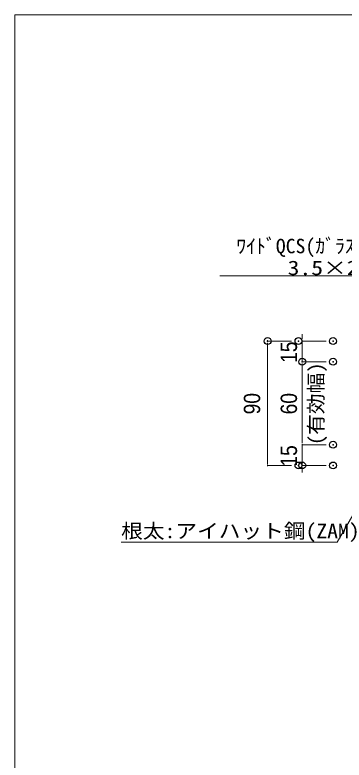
# Model space of a CAD drawing. Units: millimetres, scale not verified. Extents: x -4131 to 4169, y -981 to 998.
# Drawn here: x 2169 to 2407, y -155 to 384 of the extents above; entities that cross this region are included whole.
import ezdxf
from ezdxf.enums import TextEntityAlignment as Align

# ---------------------------------------------------------------- set-up
doc = ezdxf.new("R2010")
doc.units = ezdxf.units.MM
doc.header["$LTSCALE"] = 10
doc.header["$PDMODE"] = 32
doc.header["$PDSIZE"] = 5
for name, color, linetype, lineweight in [('0-0_図枠', 7, 'Continuous', 9), ('0-2_文字', 4, 'Continuous', 9), ('0-3_寸法', 7, 'Continuous', 9), ('0-6_0', 7, 'Continuous', 9)]:
    doc.layers.add(name, color=color, linetype=linetype, lineweight=lineweight)
doc.layers.add('0-7_DEFPOINTS', color=7, linetype='Continuous')
doc.styles.add('ＭＳ ゴシック', font='')
doc.styles.add('ＭＳ Ｐゴシック', font='')
doc.styles.get('ＭＳ ゴシック').set_extended_font_data('MS Gothic')
doc.styles.get('ＭＳ Ｐゴシック').set_extended_font_data('MS PGothic')

# ---------------------------------------------------------------- blocks, each defined once
blk = doc.blocks.new('シンボル-23')
at = {"layer": '0-2_文字', "style": 'ＭＳ ゴシック', "width": 1.1}
blk.add_text('根太:アイハット鋼(ZAM)', height=104.5, dxfattribs=at).set_placement((-599.7, -91.6), align=Align.BOTTOM_LEFT)
blk = doc.blocks.new('_DOT')
at = {"layer": '0-6_0'}
for p, q in [((-5, 0), (-10, 0)), ((-2.5, 0), (2.5, 0))]:
    blk.add_line(p, q, dxfattribs=at)

msp = doc.modelspace()

# ---------------------------------------------------------------- linework, layer by layer
at = {"layer": '0-0_図枠', "color": 5}
msp.add_lwpolyline([(2169.05, 384.21), (4169.05, 384.21), (4169.05, -915.79), (2169.05, -915.79)], close=True, dxfattribs=at)
at = {"layer": '0-2_文字'}
for p, q in [((2521.65, 195.58), (2317.04, 195.58)), ((2401.89, 2.81), (2436.8, 63.28)), ((2401.89, 2.81), (2245.82, 2.81))]:
    msp.add_line(p, q, dxfattribs=at)
at = {"layer": '0-3_寸法'}
for p, q in [((2376.66, 150.87), (2376.66, 153.37)), ((2368.95, 148.37), (2351.66, 148.37)), ((2351.66, 60.87), (2351.66, 145.86)), ((2393.95, 148.37), (2376.66, 148.37)), ((2376.66, 148.37), (2376.66, 133.37)), ((2393.95, 133.37), (2376.66, 133.37)), ((2393.95, 133.37), (2376.66, 133.37)), ((2376.66, 75.87), (2376.66, 130.86)), ((2376.66, 130.86), (2376.66, 128.36)), ((2376.66, 75.87), (2376.66, 78.37)), ((2393.95, 73.37), (2376.66, 73.37)), ((2393.95, 73.37), (2376.66, 73.37)), ((2376.66, 73.37), (2376.66, 58.37)), ((2368.95, 58.37), (2351.66, 58.37)), ((2393.95, 58.37), (2376.66, 58.37)), ((2376.66, 55.86), (2376.66, 53.36))]:
    msp.add_line(p, q, dxfattribs=at)
at = {"layer": '0-7_DEFPOINTS'}
for p in [(2351.66, 148.37), (2373.95, 148.37), (2398.95, 148.37), (2376.66, 133.37), (2398.95, 133.37), (2398.95, 73.37), (2373.95, 58.37), (2376.66, 58.37), (2398.95, 58.37)]:
    msp.add_point(p, dxfattribs=at)

# ---------------------------------------------------------------- block references
at = {"layer": '0-2_文字', "xscale": 0.1, "yscale": 0.1}
msp.add_blockref('シンボル-23', (2305.79, 11.8), dxfattribs=at)
at = {"layer": '0-3_寸法', "xscale": 0.2503723, "yscale": 0.2503723}
for p, rotation in [((2351.66, 148.37), 90), ((2376.66, 148.37), 270), ((2376.66, 133.37), 90), ((2376.66, 133.37), 90), ((2376.66, 73.37), 270), ((2376.66, 73.37), 270), ((2351.66, 58.37), 270), ((2376.66, 58.37), 90)]:
    msp.add_blockref('_DOT', p, dxfattribs=dict(at, rotation=rotation))

# ---------------------------------------------------------------- texts
at = {"layer": '0-2_文字', "style": 'ＭＳ ゴシック'}
msp.add_text('ﾜｲﾄﾞQCS(ｶﾞﾗｽ繊維入ﾎﾟﾘｶｰﾎﾞﾈｰﾄ)', height=10.48, dxfattribs=at).set_placement((2328.99, 208.68), align=Align.BOTTOM_LEFT)
at = {"layer": '0-2_文字', "style": 'ＭＳ ゴシック', "width": 1.2}
msp.add_text('3.5×28(SUS)ビス固定', height=10.48, dxfattribs=at).set_placement((2366.09, 192.89), align=Align.BOTTOM_LEFT)
at = {"layer": '0-3_寸法', "style": 'ＭＳ Ｐゴシック', "width": 0.9}
for s, p in [('15', (2376.43, 132.54)), ('90', (2349.8, 95.31)), ('60', (2376.43, 95.31)), ('15', (2376.43, 57.54))]:
    msp.add_text(s, height=11.8, rotation=90, dxfattribs=at).set_placement(p, align=Align.BOTTOM_LEFT)
at = {"layer": '0-3_寸法', "color": 4, "style": 'ＭＳ ゴシック', "width": 1.05}
msp.add_text('(有効幅)', height=10.45, rotation=90, dxfattribs=at).set_placement((2394.92, 73.07), align=Align.BOTTOM_LEFT)

doc.saveas('drawing.dxf')
